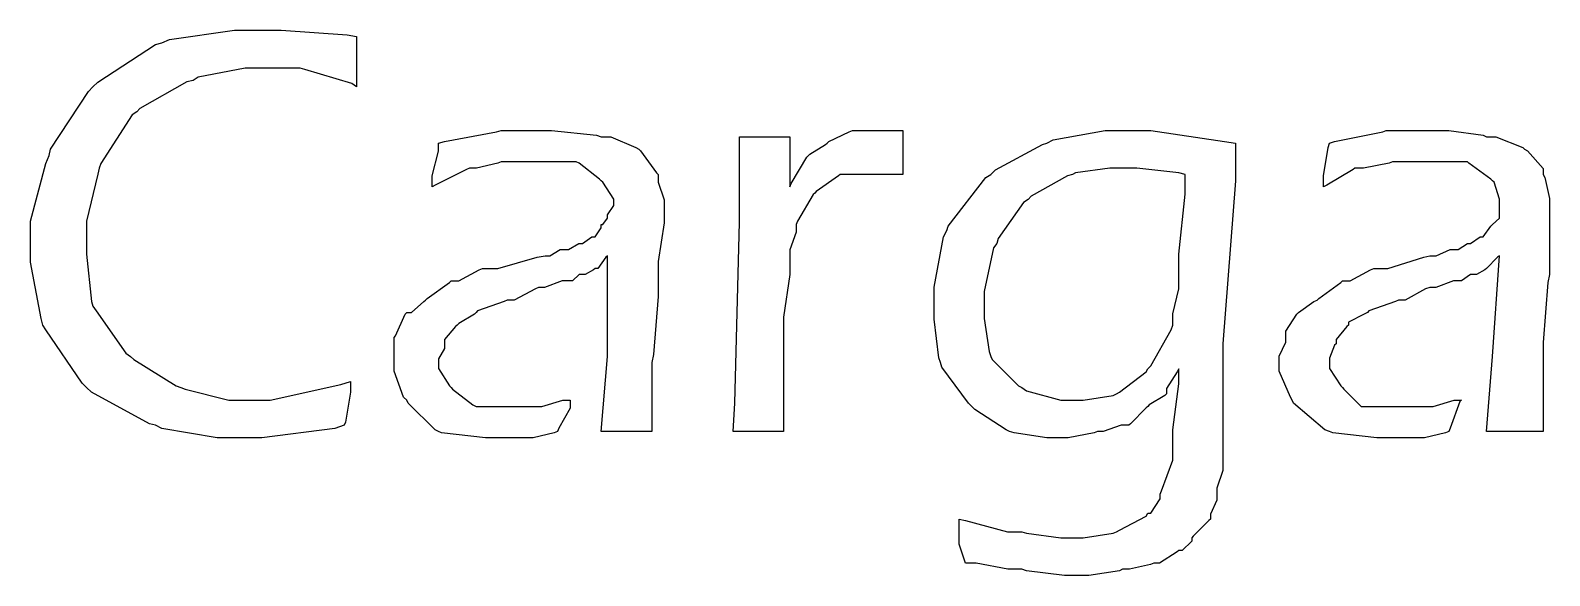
# Model space of a CAD drawing. Header units: metres. Extents: x -593 to 248, y 430 to 1024.
# Drawn here: x -409.06 to -398.8, y 496.89 to 500.57 of the extents above; entities that cross this region are included whole.
import ezdxf

# ---------------------------------------------------------------- set-up
doc = ezdxf.new("R2010")
doc.units = ezdxf.units.M
doc.header["$MEASUREMENT"] = 0
doc.layers.add('CFF-7E-00', color=30, linetype='Continuous')

msp = doc.modelspace()

# ---------------------------------------------------------------- linework, layer by layer
at = {"layer": 'CFF-7E-00'}
for points in [[(-406.9, 498.202), (-406.9, 498.128), (-406.933, 497.927), (-406.942, 497.905), (-407.006, 497.884), (-407.498, 497.821), (-407.662, 497.821), (-407.801, 497.821), (-408.174, 497.884), (-408.216, 497.905), (-408.258, 497.916), (-408.65, 498.128), (-408.682, 498.16), (-408.713, 498.191), (-408.957, 498.551), (-408.978, 498.583), (-408.989, 498.626), (-409.062, 499.009), (-409.062, 499.135), (-409.062, 499.284), (-408.957, 499.675), (-408.935, 499.728), (-408.925, 499.771), (-408.67, 500.162), (-408.639, 500.194), (-408.607, 500.225), (-408.216, 500.48), (-408.173, 500.49), (-408.121, 500.512), (-407.683, 500.575), (-407.535, 500.575), (-407.367, 500.575), (-406.922, 500.544), (-406.858, 500.533), (-406.858, 500.533), (-406.858, 500.279), (-406.858, 500.194), (-406.89, 500.216), (-407.207, 500.311), (-407.239, 500.32), (-407.303, 500.32), (-407.447, 500.32), (-407.493, 500.32), (-407.611, 500.32), (-407.929, 500.259), (-407.961, 500.236), (-408.004, 500.227), (-408.322, 500.046), (-408.343, 500.024), (-408.374, 500.003), (-408.586, 499.675), (-408.596, 499.644), (-408.607, 499.602), (-408.682, 499.284), (-408.682, 499.178), (-408.682, 499.061), (-408.65, 498.741), (-408.639, 498.71), (-408.618, 498.678), (-408.417, 498.392), (-408.385, 498.37), (-408.364, 498.35), (-408.078, 498.171), (-408.046, 498.16), (-408.015, 498.15), (-407.72, 498.074), (-407.62, 498.074), (-407.441, 498.074), (-406.964, 498.182), (-406.9, 498.202)], [(-406.347, 499.517), (-406.347, 499.591), (-406.304, 499.758), (-406.304, 499.813), (-406.263, 499.824), (-405.913, 499.888), (-405.881, 499.897), (-405.881, 499.897), (-405.628, 499.897), (-405.542, 499.897), (-405.542, 499.897), (-405.236, 499.867), (-405.205, 499.856), (-405.141, 499.856), (-404.972, 499.782), (-404.95, 499.771), (-404.939, 499.761), (-404.831, 499.612), (-404.82, 499.601), (-404.82, 499.549), (-404.779, 499.43), (-404.779, 499.39), (-404.779, 499.274), (-404.82, 499.013), (-404.82, 498.924), (-404.82, 498.775), (-404.853, 498.383), (-404.863, 498.329), (-404.863, 498.214), (-404.863, 497.951), (-404.863, 497.863), (-404.907, 497.863), (-405.004, 497.863), (-405.035, 497.863), (-405.035, 497.863), (-405.163, 497.863), (-405.205, 497.863), (-405.162, 498.37), (-405.162, 499.051), (-405.173, 499.041), (-405.228, 498.966), (-405.246, 498.966), (-405.257, 498.956), (-405.314, 498.924), (-405.331, 498.924), (-405.354, 498.924), (-405.4, 498.882), (-405.416, 498.882), (-405.469, 498.882), (-405.589, 498.836), (-405.628, 498.836), (-405.65, 498.827), (-405.793, 498.752), (-405.84, 498.752), (-405.862, 498.743), (-406.041, 498.678), (-406.051, 498.667), (-406.062, 498.657), (-406.168, 498.594), (-406.178, 498.583), (-406.189, 498.573), (-406.263, 498.486), (-406.263, 498.456), (-406.263, 498.424), (-406.304, 498.354), (-406.304, 498.329), (-406.304, 498.288), (-406.231, 498.171), (-406.22, 498.16), (-406.211, 498.15), (-406.073, 498.044), (-406.051, 498.033), (-405.998, 498.033), (-405.88, 498.033), (-405.84, 498.033), (-405.799, 498.033), (-405.703, 498.033), (-405.67, 498.033), (-405.607, 498.033), (-405.464, 498.074), (-405.416, 498.074), (-405.416, 498.022), (-405.491, 497.885), (-405.501, 497.863), (-405.523, 497.854), (-405.665, 497.821), (-405.712, 497.821), (-405.712, 497.821), (-405.881, 497.821), (-405.881, 497.821), (-405.987, 497.821), (-406.284, 497.854), (-406.304, 497.863), (-406.326, 497.874), (-406.51, 498.054), (-406.519, 498.074), (-406.541, 498.096), (-406.603, 498.271), (-406.603, 498.329), (-406.603, 498.372), (-406.603, 498.467), (-406.603, 498.499), (-406.594, 498.509), (-406.53, 498.657), (-406.519, 498.667), (-406.488, 498.667), (-406.404, 498.743), (-406.392, 498.752), (-406.381, 498.763), (-406.231, 498.871), (-406.22, 498.882), (-406.168, 498.882), (-406.03, 498.956), (-406.008, 498.966), (-405.903, 498.966), (-405.639, 499.041), (-405.585, 499.051), (-405.553, 499.051), (-405.483, 499.094), (-405.458, 499.094), (-405.427, 499.094), (-405.356, 499.135), (-405.331, 499.135), (-405.331, 499.135), (-405.268, 499.178), (-405.246, 499.178), (-405.246, 499.178), (-405.205, 499.241), (-405.205, 499.262), (-405.195, 499.262), (-405.162, 499.305), (-405.162, 499.305), (-405.162, 499.327), (-405.119, 499.39), (-405.119, 499.39), (-405.119, 499.433), (-405.195, 499.549), (-405.205, 499.558), (-405.216, 499.569), (-405.354, 499.677), (-405.374, 499.686), (-405.437, 499.686), (-405.581, 499.686), (-405.628, 499.686), (-405.691, 499.686), (-405.834, 499.686), (-405.881, 499.686), (-405.903, 499.677), (-406.047, 499.644), (-406.094, 499.644), (-406.116, 499.634), (-406.326, 499.528), (-406.347, 499.517)], [(-404.313, 497.863), (-404.303, 498.055), (-404.27, 499.279), (-404.27, 499.686), (-404.27, 499.856), (-404.229, 499.856), (-404.134, 499.856), (-404.101, 499.856), (-404.06, 499.856), (-403.964, 499.856), (-403.931, 499.856), (-403.931, 499.517), (-403.922, 499.539), (-403.816, 499.718), (-403.804, 499.728), (-403.795, 499.739), (-403.689, 499.803), (-403.678, 499.813), (-403.668, 499.824), (-403.53, 499.888), (-403.508, 499.897), (-403.465, 499.897), (-403.369, 499.897), (-403.336, 499.897), (-403.295, 499.897), (-403.199, 499.897), (-403.167, 499.897), (-403.167, 499.824), (-403.167, 499.657), (-403.167, 499.601), (-403.22, 499.601), (-403.34, 499.601), (-403.379, 499.601), (-403.433, 499.601), (-403.552, 499.601), (-403.592, 499.601), (-403.603, 499.591), (-403.752, 499.485), (-403.762, 499.474), (-403.773, 499.465), (-403.879, 499.284), (-403.889, 499.262), (-403.889, 499.21), (-403.931, 499.091), (-403.931, 499.051), (-403.931, 498.924), (-403.974, 498.636), (-403.974, 498.54), (-403.974, 498.404), (-403.974, 498.094), (-403.974, 497.99), (-403.974, 497.863), (-404.017, 497.863), (-404.112, 497.863), (-404.143, 497.863), (-404.143, 497.863), (-404.272, 497.863), (-404.313, 497.863)], [(-402.786, 497.271), (-402.745, 497.261), (-402.46, 497.185), (-402.363, 497.185), (-402.332, 497.175), (-402.1, 497.144), (-402.022, 497.144), (-401.949, 497.144), (-401.747, 497.175), (-401.725, 497.185), (-401.704, 497.196), (-401.524, 497.291), (-401.513, 497.312), (-401.492, 497.312), (-401.429, 497.408), (-401.429, 497.44), (-401.419, 497.462), (-401.343, 497.669), (-401.343, 497.737), (-401.343, 497.874), (-401.302, 498.185), (-401.302, 498.287), (-401.313, 498.266), (-401.386, 498.154), (-401.386, 498.117), (-401.397, 498.107), (-401.503, 498.044), (-401.513, 498.033), (-401.524, 498.023), (-401.63, 497.916), (-401.64, 497.905), (-401.693, 497.905), (-401.813, 497.863), (-401.852, 497.863), (-401.874, 497.854), (-402.05, 497.821), (-402.108, 497.821), (-402.194, 497.821), (-402.416, 497.854), (-402.447, 497.863), (-402.469, 497.874), (-402.68, 498.012), (-402.701, 498.033), (-402.723, 498.055), (-402.903, 498.297), (-402.913, 498.329), (-402.924, 498.361), (-402.956, 498.623), (-402.956, 498.71), (-402.956, 498.838), (-402.892, 499.179), (-402.87, 499.221), (-402.861, 499.252), (-402.606, 499.581), (-402.574, 499.601), (-402.542, 499.633), (-402.225, 499.803), (-402.194, 499.813), (-402.151, 499.835), (-401.8, 499.897), (-401.683, 499.897), (-401.492, 499.897), (-400.995, 499.824), (-400.921, 499.813), (-400.921, 499.558), (-401.006, 498.456), (-401.006, 498.456), (-401.006, 498.171), (-401.006, 498.074), (-401.006, 497.651), (-401.006, 497.599), (-401.047, 497.48), (-401.047, 497.44), (-401.047, 497.399), (-401.09, 497.304), (-401.09, 497.271), (-401.101, 497.261), (-401.207, 497.155), (-401.216, 497.144), (-401.216, 497.123), (-401.281, 497.058), (-401.302, 497.058), (-401.313, 497.049), (-401.433, 496.974), (-401.472, 496.974), (-401.494, 496.965), (-401.636, 496.932), (-401.683, 496.932), (-401.704, 496.922), (-401.911, 496.889), (-401.979, 496.889), (-402.075, 496.889), (-402.332, 496.922), (-402.363, 496.932), (-402.458, 496.932), (-402.673, 496.974), (-402.744, 496.974), (-402.786, 497.101), (-402.786, 497.101), (-402.786, 497.229), (-402.786, 497.271)], [(-400.325, 499.517), (-400.325, 499.591), (-400.295, 499.782), (-400.284, 499.813), (-400.252, 499.824), (-399.924, 499.888), (-399.902, 499.897), (-399.818, 499.897), (-399.628, 499.897), (-399.563, 499.897), (-399.479, 499.897), (-399.247, 499.867), (-399.225, 499.856), (-399.162, 499.856), (-398.979, 499.782), (-398.968, 499.771), (-398.947, 499.761), (-398.841, 499.641), (-398.841, 499.601), (-398.831, 499.581), (-398.798, 499.438), (-398.798, 499.39), (-398.798, 499.274), (-398.798, 499.013), (-398.798, 498.924), (-398.809, 498.871), (-398.841, 498.465), (-398.841, 498.329), (-398.841, 498.214), (-398.841, 497.951), (-398.841, 497.863), (-398.884, 497.863), (-398.979, 497.863), (-399.01, 497.863), (-399.064, 497.863), (-399.186, 497.863), (-399.225, 497.863), (-399.183, 498.37), (-399.137, 499.051), (-399.15, 499.041), (-399.225, 498.966), (-399.225, 498.966), (-399.236, 498.956), (-399.291, 498.924), (-399.309, 498.924), (-399.332, 498.924), (-399.393, 498.882), (-399.393, 498.882), (-399.447, 498.882), (-399.567, 498.836), (-399.606, 498.836), (-399.637, 498.827), (-399.774, 498.752), (-399.818, 498.752), (-399.84, 498.743), (-400.019, 498.678), (-400.029, 498.667), (-400.051, 498.657), (-400.156, 498.602), (-400.156, 498.583), (-400.167, 498.573), (-400.241, 498.486), (-400.241, 498.456), (-400.252, 498.446), (-400.284, 498.36), (-400.284, 498.329), (-400.284, 498.288), (-400.209, 498.171), (-400.198, 498.16), (-400.188, 498.15), (-400.083, 498.044), (-400.071, 498.033), (-400.008, 498.033), (-399.866, 498.033), (-399.818, 498.033), (-399.776, 498.033), (-399.682, 498.033), (-399.648, 498.033), (-399.585, 498.033), (-399.442, 498.074), (-399.393, 498.074), (-399.405, 498.065), (-399.469, 497.885), (-399.479, 497.863), (-399.501, 497.854), (-399.643, 497.821), (-399.69, 497.821), (-399.732, 497.821), (-399.828, 497.821), (-399.859, 497.821), (-399.966, 497.821), (-400.263, 497.854), (-400.284, 497.863), (-400.316, 497.874), (-400.528, 498.054), (-400.537, 498.074), (-400.548, 498.096), (-400.624, 498.271), (-400.624, 498.329), (-400.624, 498.372), (-400.58, 498.467), (-400.58, 498.499), (-400.58, 498.541), (-400.506, 498.657), (-400.495, 498.667), (-400.495, 498.667), (-400.39, 498.743), (-400.368, 498.752), (-400.358, 498.763), (-400.209, 498.871), (-400.198, 498.882), (-400.146, 498.882), (-400.008, 498.956), (-399.986, 498.966), (-399.891, 498.966), (-399.648, 499.041), (-399.606, 499.051), (-399.564, 499.051), (-399.469, 499.094), (-399.436, 499.094), (-399.416, 499.094), (-399.352, 499.135), (-399.352, 499.135), (-399.332, 499.135), (-399.267, 499.178), (-399.267, 499.178), (-399.246, 499.178), (-399.194, 499.252), (-399.183, 499.262), (-399.183, 499.262), (-399.137, 499.305), (-399.137, 499.305), (-399.137, 499.327), (-399.137, 499.39), (-399.137, 499.39), (-399.137, 499.433), (-399.172, 499.549), (-399.183, 499.558), (-399.194, 499.569), (-399.343, 499.677), (-399.352, 499.686), (-399.416, 499.686), (-399.559, 499.686), (-399.606, 499.686), (-399.669, 499.686), (-399.812, 499.686), (-399.859, 499.686), (-399.881, 499.677), (-400.056, 499.644), (-400.114, 499.644), (-400.125, 499.634), (-400.304, 499.528), (-400.325, 499.517)], [(-401.259, 499.601), (-401.302, 499.612), (-401.587, 499.644), (-401.683, 499.644), (-401.768, 499.644), (-402.001, 499.612), (-402.022, 499.601), (-402.054, 499.591), (-402.3, 499.454), (-402.32, 499.432), (-402.352, 499.411), (-402.523, 499.167), (-402.533, 499.135), (-402.555, 499.104), (-402.617, 498.809), (-402.617, 498.71), (-402.617, 498.626), (-402.585, 498.404), (-402.574, 498.37), (-402.564, 498.35), (-402.385, 498.171), (-402.363, 498.16), (-402.332, 498.139), (-402.1, 498.074), (-402.022, 498.074), (-401.949, 498.074), (-401.747, 498.107), (-401.725, 498.117), (-401.704, 498.128), (-401.524, 498.266), (-401.513, 498.287), (-401.492, 498.308), (-401.354, 498.551), (-401.343, 498.583), (-401.343, 498.658), (-401.302, 498.827), (-401.302, 498.882), (-401.302, 499.062), (-401.259, 499.467), (-401.259, 499.601)]]:
    msp.add_lwpolyline(points, close=True, dxfattribs=at)

doc.saveas('drawing.dxf')
